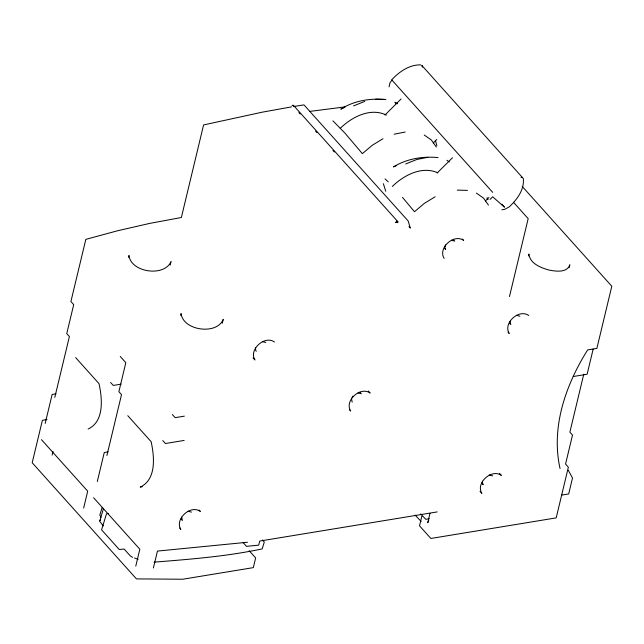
<?xml version="1.0" encoding="UTF-8"?>
<svg xmlns="http://www.w3.org/2000/svg" width="644" height="644" viewBox="0 0 644 644"><rect width="100%" height="100%" fill="white"/><g stroke="black" fill="none" stroke-linecap="round" stroke-linejoin="round"><path stroke-width="0.97" d="M389.057 86.884L389.99 82.746L391.995 80.081M103.475 508.486L99.675 521.326L103.378 525.915M181.713 517.164L182.381 520.497L181.045 519.008M255.563 347.792L255.66 350.328L256.264 351.286M351.519 398.813L352.188 402.146M482.469 481.189L482.324 482.533L483.169 484.682L481.833 483.193M510.104 321.267L510.773 324.6L509.436 323.111M128.51 257.367L128.969 255.443C130.837 272.573 164.759 277.298 171.103 261.311M180.634 315.439L181.093 313.507C182.952 330.638 216.875 335.363 223.218 319.384L222.285 323.232M528.45 255.918L528.909 254.01C529.795 263.404 540.517 267.566 548.374 269.917C555.225 271.317 567.018 273.249 569.86 264.773L569.151 267.703M45.185 423.43L52.14 394.45L56.004 393.822M54.796 397.404L69.399 336.562L66.751 333.608L73.706 304.636L70.912 301.521L85.829 239.367L117.9 230.681L149.77 223.388L181.367 217.511L203.585 124.944L262.366 112.153L291.531 106.888M52.1 455.123L53.001 451.364M83.648 508.068L87.705 491.163L41.474 439.659M97.308 481.495L104.264 452.523L108.128 451.887M106.912 455.477L121.523 394.635L118.874 391.681L125.83 362.709L120.235 356.47M135.771 566.132L139.828 549.235L93.597 497.731M153.393 567.976L157.45 551.079L247.465 542.256M421.844 516.174L419.526 525.834L430.86 538.465L556.191 517.881L568.362 467.174L565.561 464.058L572.516 435.086L569.868 432.132L583.778 374.188M429.991 513.349L427.729 522.735L428.743 520.69M509.476 296.554L528.177 218.638L513.477 202.264M593.156 349.137L587.127 374.245L573.297 376.515M170.169 265.159L170.869 262.277M102.146 507.48L99.812 515.047L100.963 517.454M445.487 244.833L444.859 247.457L445.664 249.502L444.384 248.085M99.683 520.787L100.367 519.925M352.01 397.469L352.823 396.165M385.023 114.97L401.075 98.975M433.307 142.92L436.793 139.442M437.147 173.035L452.499 157.74M485.423 200.992L488.917 197.515M490.06 199.415L492.684 196.798L504.485 207.175L501.805 204.196M340.209 128.381C351.841 117.007 370.364 107.274 386.376 115.083M392.325 186.454C403.82 175.24 421.731 165.75 437.703 172.729M383.003 138.71L372.208 145.303L362.371 153.65L344.959 133.147L332.924 120.839M435.119 196.782L424.332 203.375L414.486 211.715L402.468 197.346M88.123 429.033C104.529 421.401 102.235 398.435 99.023 383.647L75.67 357.621M344.347 107.572L340.813 109.142C354.144 100.593 370.324 98.13 385.901 99.506L375.702 99.232M396.664 165.532L393.508 166.893C406.654 158.77 422.786 156.09 438.025 157.579M353.556 105.906L364.729 101.406M405.672 163.97L416.845 159.471L427.825 157.305M394.176 134.21L405.148 132.044M293.519 105.423L292.11 105.656A1.175 0.781 -41.9 0 1 293.519 105.423L397.759 221.56M293.519 106.558L303.96 104.875L408.199 221.013L410.3 228.089L408.964 226.599M121.177 384.146L113.28 385.442L110.623 382.496M47.012 419.55L42.391 420.307L32.2 462.754L136.439 578.892L182.695 579.23L253.317 567.63L255.644 557.954L249.148 550.717M184.361 416.145L175.152 417.658L172.351 414.543M184.16 440.432L165.395 443.515L162.747 440.56M142.211 486.775L140.247 487.106C156.645 479.466 154.359 456.499 151.147 441.712L127.794 415.694M437.236 511.908L259.693 541.065L258.711 545.154L246.475 546.354L243.182 542.683M561.737 495.091L568.684 493.956L572.508 478.017L568.241 470.16M429.331 518.726L425.756 519.314L420.677 513.896M309.885 111.396L345.168 106.888M108.482 513.542L106.534 513.735L101.575 529.819L119.237 549.501L124.123 549.026L130.265 555.869L132.559 557.414M154.093 562.148C190.318 559.25 226.519 556.44 262.18 548.905L264.298 542.031L262.382 539.946M501.853 209.791L504.727 209.324L509.219 206.885C516.995 199.648 524.345 189.932 523.347 178.75M395.408 103.209L397.388 103.129M451.436 240.244L454.769 241.122L453.489 239.697M516.536 315.335L519.877 316.22M262.309 341.578L265.803 342.503M357.959 392.888L361.292 393.766L359.956 392.277M489.215 474.982L492.708 475.9M188.153 511.239L191.485 512.117M457.272 190.109L467.472 190.383M420.814 64.875C409.302 64.585 399.24 71.734 391.697 79.824L492.7 192.355M134.548 558.01L138.154 559.322M394.796 102.211L397.171 103.877M424.243 135.023L431.359 140.014L436.334 147.025M446.92 160.284L449.287 161.942M476.367 193.087L483.483 198.078L488.458 205.098M528.756 315.528C519.064 308.42 502.706 323.248 509.243 333.495L508.019 332.127M274.473 342.012C264.773 334.904 248.415 349.732 254.952 359.972L253.116 357.927M385.04 178.911L388.252 181.874M415.082 515.071L421.096 521.39M421.997 65.616L422.496 66.952L421.997 65.616L523 178.147M522.26 186.478L611.8 286.234L596.875 348.388L587.666 349.901C565.738 384.774 550.813 427.149 560.047 468.542M462.424 239.061L463.656 240.429C453.956 233.329 437.598 248.149 444.143 258.397M298.872 112.515L300.209 114.004M315.576 131.126L316.912 132.616M332.948 150.487L334.284 151.968M396.43 221.206L397.767 222.695M499.535 473.356L501.378 475.409C491.686 468.309 475.328 483.129 481.865 493.376L480.022 491.324M368.336 391.021L370.179 393.073C360.487 385.965 344.129 400.793 350.666 411.041L349.434 409.673M199.141 510.056L200.373 511.425C190.672 504.324 174.323 519.144 180.859 529.392L179.628 528.024M487.081 198.07L487.902 199.64L487.138 197.901M385.764 191.26L383.365 183.701M435.497 140.835L436.898 145.729M396.591 221.608L395.891 222.526L397.887 222.196A1.175 0.781 -41.9 0 0 397.123 221.391A1.175 0.781 -41.9 0 0 395.891 222.526L397.678 221.496L396.591 221.608M521.809 177.406L521.028 177.301L522.477 177.688L521.809 177.406"/></g></svg>
